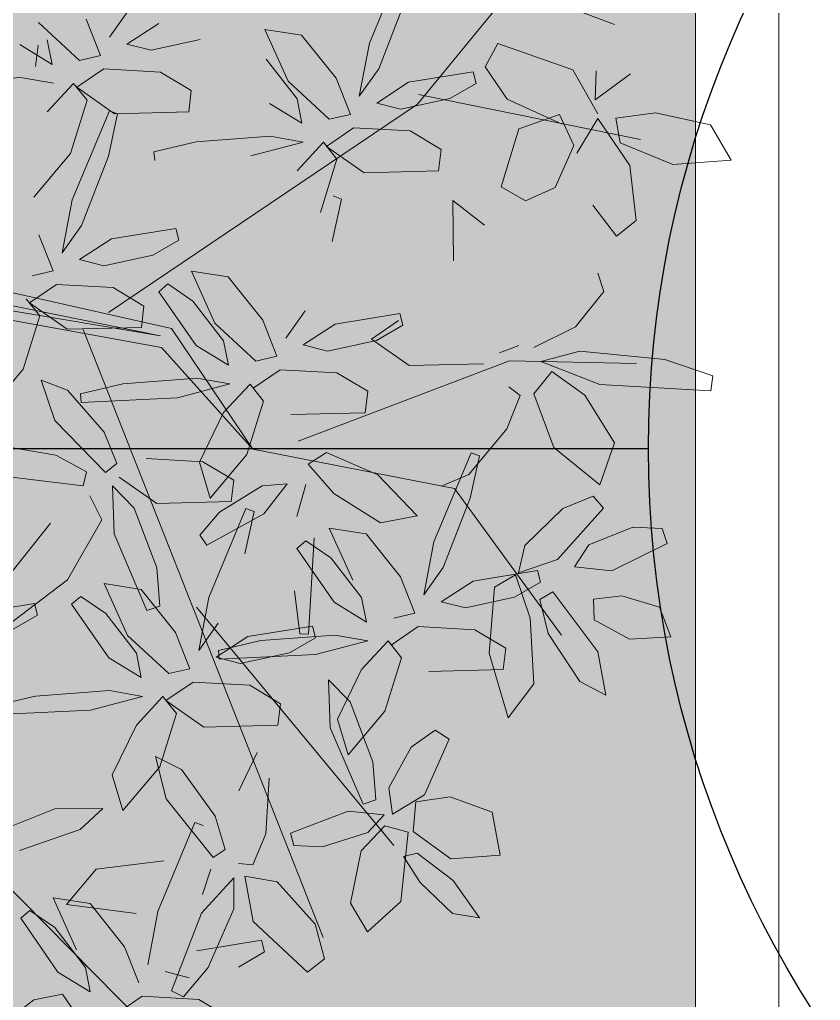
# Model space of a CAD drawing. Header units: metres. Extents: x 349703 to 349913, y 9282546 to 9282694.
# Drawn here: x 349746.955 to 349747.916, y 9282652.653 to 9282653.829 of the extents above; entities that cross this region are included whole.
import ezdxf

# ---------------------------------------------------------------- set-up
doc = ezdxf.new("R2010")
doc.units = ezdxf.units.M
doc.header["$LTSCALE"] = 0.25
for name, color, linetype, lineweight in [('AREA-VERDE', 3, 'CONTINUOUS', 9), ('ARQ-FONDO', 253, 'CONTINUOUS', 9), ('LLORAD-TEXTO', 1, 'CONTINUOUS', 25)]:
    doc.layers.add(name, color=color, linetype=linetype, lineweight=lineweight)

# ---------------------------------------------------------------- blocks, each defined once
blk = doc.blocks.new('548')
at = {"layer": 'AREA-VERDE', "lineweight": 0, "true_color": 0xc4e4b2, "transparency": 33554687}
h = blk.add_hatch(color=3, dxfattribs=at)
h.dxf.hatch_style = 1
h.paths.add_polyline_path([(349595.4206, 9282651.4426), (349597.5555, 9282651.4426), (349597.5555, 9282655.2125), (349595.4206, 9282655.2125)])
at = {"layer": 'ARQ-FONDO'}
for points in [[(349595.3206, 9282666.4931), (349597.6555, 9282666.4931), (349597.6555, 9282651.3426), (349595.3206, 9282651.3426)], [(349595.4206, 9282655.2125), (349597.5555, 9282655.2125), (349597.5555, 9282651.4426), (349595.4206, 9282651.4426)]]:
    blk.add_lwpolyline(points, close=True, dxfattribs=at)
blk = doc.blocks.new('ASOIWHWUR')
at = {"layer": 'ARQ-FONDO'}
blk.add_lwpolyline([(349460.5292, 9282674.7985), (349464.9564, 9282674.7985), (349464.9564, 9282667.9338), (349467.3168, 9282667.9338), (349467.3168, 9282663.9038), (349464.9564, 9282663.9038), (349464.9564, 9282648.7534), (349467.3168, 9282648.7534), (349467.3168, 9282644.6934), (349464.9564, 9282644.6934), (349464.9564, 9282638.5531), (349460.5292, 9282638.5531), (349460.5292, 9282644.6934), (349458.2689, 9282644.6934), (349458.2689, 9282648.7534), (349460.5293, 9282648.7534), (349460.5293, 9282663.9038), (349458.1689, 9282663.9038), (349458.1689, 9282667.9338), (349460.5292, 9282667.9338), (349460.5292, 9282674.7985)], dxfattribs=at)
blk = doc.blocks.new('ARR2')
at = {"layer": 'ARQ-FONDO', "lineweight": 5}
for p, q in [((2741.7422, 1214.9411), (2742.4277, 1214.6823)), ((2742.0863, 1214.5442), (2742.3668, 1214.8866)), ((2742.0026, 1214.6501), (2742.0671, 1214.8044)), ((2742.0654, 1214.7255), (2742.0188, 1214.6054)), ((2741.5855, 1214.7076), (2741.552, 1214.6603)), ((2741.4999, 1214.6202), (2741.4287, 1214.686)), ((2741.5116, 1214.6913), (2741.5364, 1214.6287)), ((2741.5822, 1214.6484), (2741.6374, 1214.6843)), ((2741.8213, 1214.6739), (2741.8852, 1214.6641)), ((2741.862, 1214.5838), (2741.8213, 1214.6739)), ((2741.8852, 1214.6641), (2741.9449, 1214.5891)), ((2741.4523, 1214.6132), (2741.3962, 1214.6476)), ((2741.4237, 1214.6095), (2741.4282, 1214.6467)), ((2741.444, 1214.6556), (2741.4523, 1214.6132)), ((2741.6241, 1214.6378), (2741.5822, 1214.6484)), ((2741.7092, 1214.6562), (2741.6241, 1214.6378)), ((2741.9852, 1214.558), (2742.0026, 1214.6501)), ((2742.2254, 1214.6493), (2742.2034, 1214.6091)), ((2742.3553, 1214.6039), (2742.2254, 1214.6493)), ((2741.5364, 1214.6287), (2741.4999, 1214.6202)), ((2741.8239, 1214.6223), (2741.8772, 1214.5534)), ((2741.5421, 1214.6055), (2741.4952, 1214.5734)), ((2741.6404, 1214.5999), (2741.5421, 1214.6055)), ((2741.6938, 1214.568), (2741.6404, 1214.5999)), ((2742.0188, 1214.6054), (2741.9852, 1214.558)), ((2742.0707, 1214.5821), (2742.1825, 1214.6004)), ((2742.1825, 1214.6004), (2742.1877, 1214.5802)), ((2742.2034, 1214.6091), (2742.2417, 1214.5529)), ((2742.3991, 1214.5276), (2742.3553, 1214.6039)), ((2742.3961, 1214.6022), (2742.3945, 1214.5515)), ((2742.3945, 1214.5515), (2742.4557, 1214.597)), ((2741.269, 1214.5811), (2741.3974, 1214.5907)), ((2741.3974, 1214.5907), (2741.4546, 1214.5808)), ((2741.444, 1214.531), (2741.4898, 1214.5803)), ((2741.4898, 1214.5803), (2741.5132, 1214.551)), ((2741.9332, 1214.518), (2741.862, 1214.5838)), ((2741.9449, 1214.5891), (2741.9697, 1214.5265)), ((2742.0155, 1214.5462), (2742.0707, 1214.5821)), ((2742.1877, 1214.5802), (2742.1424, 1214.554)), ((2741.4952, 1214.5734), (2741.5606, 1214.5276)), ((2741.6893, 1214.5307), (2741.6938, 1214.568)), ((2742.088, 1214.5607), (2742.4728, 1214.4827)), ((2741.5132, 1214.551), (2741.4844, 1214.4585)), ((2741.5502, 1214.183), (2742.0863, 1214.5442)), ((2741.8856, 1214.511), (2741.8295, 1214.5454)), ((2741.8772, 1214.5534), (2741.8856, 1214.511)), ((2742.0573, 1214.5355), (2742.0155, 1214.5462)), ((2742.1424, 1214.554), (2742.0573, 1214.5355)), ((2742.2417, 1214.5529), (2742.3371, 1214.5093)), ((2741.4872, 1214.3786), (2741.5517, 1214.5329)), ((2741.566, 1214.5277), (2741.55, 1214.454)), ((2741.5517, 1214.5329), (2741.566, 1214.5277)), ((2741.5606, 1214.5276), (2741.6893, 1214.5307)), ((2741.9697, 1214.5265), (2741.9332, 1214.518)), ((2742.3322, 1214.5263), (2742.2618, 1214.5016)), ((2742.3572, 1214.4723), (2742.3322, 1214.5263)), ((2742.4991, 1214.5291), (2742.4303, 1214.5202)), ((2742.5941, 1214.5084), (2742.4991, 1214.5291)), ((2742.3988, 1214.5195), (2742.3627, 1214.4594)), ((2742.4542, 1214.4377), (2742.3988, 1214.5195)), ((2742.4303, 1214.5202), (2742.4377, 1214.4774)), ((2742.6301, 1214.4471), (2742.5941, 1214.5084)), ((2741.9754, 1214.5032), (2741.9284, 1214.4711)), ((2742.0736, 1214.4977), (2741.9754, 1214.5032)), ((2742.1271, 1214.4658), (2742.0736, 1214.4977)), ((2742.2618, 1214.5016), (2742.2315, 1214.4009)), ((2741.6288, 1214.4617), (2741.7022, 1214.4789)), ((2741.7022, 1214.4789), (2741.8307, 1214.4885)), ((2741.8879, 1214.4786), (2741.7973, 1214.4547)), ((2741.8307, 1214.4885), (2741.8879, 1214.4786)), ((2741.8772, 1214.4288), (2741.9231, 1214.4781)), ((2741.9231, 1214.4781), (2741.9465, 1214.4488)), ((2742.4377, 1214.4774), (2742.529, 1214.4396)), ((2741.4844, 1214.4585), (2741.4206, 1214.383)), ((2741.6303, 1214.4465), (2741.6288, 1214.4617)), ((2741.9284, 1214.4711), (2741.9939, 1214.4254)), ((2742.1226, 1214.4285), (2742.1271, 1214.4658)), ((2742.3248, 1214.3999), (2742.3572, 1214.4723)), ((2741.55, 1214.454), (2741.5034, 1214.3339)), ((2741.9465, 1214.4488), (2741.9177, 1214.3562)), ((2742.529, 1214.4396), (2742.6301, 1214.4471)), ((2741.9939, 1214.4254), (2742.1226, 1214.4285)), ((2742.4652, 1214.3423), (2742.4542, 1214.4377)), ((2742.2315, 1214.4009), (2742.2736, 1214.3766)), ((2742.2736, 1214.3766), (2742.3248, 1214.3999)), ((2741.4698, 1214.2865), (2741.4872, 1214.3786)), ((2741.9541, 1214.3798), (2741.9381, 1214.3062)), ((2741.9397, 1214.3851), (2741.9541, 1214.3798)), ((2742.1474, 1214.3773), (2742.1484, 1214.2727)), ((2742.2023, 1214.3344), (2742.1474, 1214.3773)), ((2742.3904, 1214.3691), (2742.4313, 1214.3153)), ((2742.4313, 1214.3153), (2742.4652, 1214.3423)), ((2741.5034, 1214.3339), (2741.4698, 1214.2865)), ((2741.5552, 1214.3106), (2741.6671, 1214.3289)), ((2741.6671, 1214.3289), (2741.6723, 1214.3087)), ((2741.4295, 1214.3176), (2741.4543, 1214.255)), ((2741.5001, 1214.2747), (2741.5552, 1214.3106)), ((2741.6723, 1214.3087), (2741.627, 1214.2825)), ((2741.0145, 1214.2999), (2741.6594, 1214.1552)), ((2740.9784, 1214.277), (2741.6403, 1214.1425)), ((2741.5419, 1214.264), (2741.5001, 1214.2747)), ((2741.627, 1214.2825), (2741.5419, 1214.264)), ((2741.6403, 1214.1425), (2740.9849, 1214.2535)), ((2741.4543, 1214.255), (2741.4177, 1214.2465)), ((2741.6939, 1214.2545), (2741.7579, 1214.2447)), ((2741.7346, 1214.1645), (2741.6939, 1214.2545)), ((2740.9909, 1214.2402), (2741.6422, 1214.1223)), ((2741.7579, 1214.2447), (2741.8176, 1214.1698)), ((2742.3988, 1214.2512), (2742.4094, 1214.2196)), ((2741.4599, 1214.2317), (2741.413, 1214.1996)), ((2741.5582, 1214.2261), (2741.4599, 1214.2317)), ((2741.6117, 1214.1942), (2741.5582, 1214.2261)), ((2741.6375, 1214.2191), (2741.6534, 1214.2325)), ((2741.7021, 1214.126), (2741.6375, 1214.2191)), ((2741.6534, 1214.2325), (2741.6966, 1214.2029)), ((2742.4094, 1214.2196), (2742.3603, 1214.1579)), ((2741.4077, 1214.2066), (2741.4311, 1214.1773)), ((2741.6966, 1214.2029), (2741.7499, 1214.134)), ((2741.413, 1214.1996), (2741.4785, 1214.1539)), ((2741.6072, 1214.157), (2741.6117, 1214.1942)), ((2741.8915, 1214.1861), (2741.8579, 1214.1387)), ((2741.4311, 1214.1773), (2741.4023, 1214.0847)), ((2741.8176, 1214.1698), (2741.8423, 1214.1071)), ((2741.9433, 1214.1627), (2742.0552, 1214.1811)), ((2742.0531, 1214.1691), (2742.0062, 1214.137)), ((2742.0552, 1214.1811), (2742.0604, 1214.1609)), ((2741.4785, 1214.1539), (2741.6072, 1214.157)), ((2741.5062, 1214.1534), (2741.9224, 1213.0996)), ((2741.6594, 1214.1552), (2741.8003, 1213.9461)), ((2741.8058, 1214.0986), (2741.7346, 1214.1645)), ((2741.8881, 1214.1269), (2741.9433, 1214.1627)), ((2742.0604, 1214.1609), (2742.0151, 1214.1346)), ((2742.3603, 1214.1579), (2742.2877, 1214.1225)), ((2741.7499, 1214.134), (2741.7583, 1214.0916)), ((2742.0151, 1214.1346), (2741.93, 1214.1162)), ((2742.0062, 1214.137), (2742.0717, 1214.0912)), ((2741.6422, 1214.1223), (2741.8003, 1213.9461)), ((2741.7583, 1214.0916), (2741.7021, 1214.126)), ((2741.93, 1214.1162), (2741.8881, 1214.1269)), ((2742.2281, 1214.113), (2742.2618, 1214.1258)), ((2741.8423, 1214.1071), (2741.8058, 1214.0986)), ((2741.8793, 1213.96), (2742.2455, 1214.0994)), ((2742.2455, 1214.0994), (2742.4659, 1214.0946)), ((2742.3676, 1214.116), (2742.3003, 1214.0979)), ((2742.5152, 1214.1017), (2742.3676, 1214.116)), ((2742.5982, 1214.0733), (2742.5152, 1214.1017)), ((2741.4023, 1214.0847), (2741.3385, 1214.0092)), ((2741.848, 1214.0839), (2741.8011, 1214.0518)), ((2741.9463, 1214.0783), (2741.848, 1214.0839)), ((2742.0717, 1214.0912), (2742.2004, 1214.0943)), ((2742.3003, 1214.0979), (2742.4025, 1214.0584)), ((2741.4336, 1214.0656), (2741.4573, 1213.9959)), ((2741.4793, 1214.0484), (2741.4336, 1214.0656)), ((2741.5749, 1214.0596), (2741.7034, 1214.0691)), ((2741.7034, 1214.0691), (2741.7606, 1214.0592)), ((2741.9998, 1214.0464), (2741.9463, 1214.0783)), ((2742.319, 1214.0806), (2742.288, 1214.042)), ((2742.3766, 1214.0395), (2742.319, 1214.0806)), ((2742.5948, 1214.0471), (2742.5982, 1214.0733)), ((2741.5429, 1213.9756), (2741.4793, 1214.0484)), ((2741.5015, 1214.0423), (2741.5749, 1214.0596)), ((2741.7606, 1214.0592), (2741.67, 1214.0353)), ((2741.7499, 1214.0095), (2741.7958, 1214.0588)), ((2741.7958, 1214.0588), (2741.8191, 1214.0294)), ((2742.2444, 1214.0542), (2742.2642, 1214.0389)), ((2742.4025, 1214.0584), (2742.5948, 1214.0471)), ((2741.503, 1214.0271), (2741.5015, 1214.0423)), ((2741.67, 1214.0353), (2741.503, 1214.0271)), ((2741.9953, 1214.0092), (2741.9998, 1214.0464)), ((2742.2642, 1214.0389), (2742.2411, 1213.9814)), ((2742.288, 1214.042), (2742.3223, 1213.9488)), ((2742.428, 1213.957), (2742.3766, 1214.0395)), ((2741.8191, 1214.0294), (2741.7904, 1213.9369)), ((2741.7079, 1213.9233), (2741.7499, 1214.0095)), ((2741.8666, 1214.006), (2741.9953, 1214.0092)), ((2741.4573, 1213.9959), (2741.5452, 1213.9058)), ((2742.2411, 1213.9814), (2742.1749, 1213.9023)), ((2741.5648, 1213.9214), (2741.5429, 1213.9756)), ((2741.4588, 1213.9356), (2741.3603, 1213.9527)), ((2742.3223, 1213.9488), (2742.4021, 1213.884)), ((2742.4021, 1213.884), (2742.428, 1213.957)), ((2741.5118, 1213.9069), (2741.4588, 1213.9356)), ((2741.7138, 1213.9242), (2741.6155, 1213.9298)), ((2741.7904, 1213.9369), (2741.7265, 1213.8614)), ((2741.8003, 1213.9461), (2742.1503, 1213.8779)), ((2741.8967, 1213.9201), (2741.9283, 1213.9402)), ((2741.9283, 1213.9402), (2742.0173, 1213.9018)), ((2742.1146, 1213.7855), (2742.179, 1213.9399)), ((2742.1934, 1213.9346), (2742.1774, 1213.861)), ((2742.179, 1213.9399), (2742.1934, 1213.9346)), ((2741.5452, 1213.9058), (2741.5648, 1213.9214)), ((2741.7265, 1213.8614), (2741.7079, 1213.9233)), ((2741.7673, 1213.8923), (2741.7138, 1213.9242)), ((2741.9409, 1213.8692), (2741.8967, 1213.9201)), ((2741.3773, 1213.8979), (2741.5065, 1213.8825)), ((2741.5065, 1213.8825), (2741.5118, 1213.9069)), ((2741.5686, 1213.8977), (2741.634, 1213.8519)), ((2742.0173, 1213.9018), (2742.0857, 1213.8304)), ((2742.1749, 1213.9023), (2742.1278, 1213.8821)), ((2741.557, 1213.8823), (2741.56, 1213.7993)), ((2741.5947, 1213.8441), (2741.557, 1213.8823)), ((2741.7429, 1213.8367), (2741.817, 1213.8824)), ((2741.7628, 1213.8551), (2741.7673, 1213.8923)), ((2741.817, 1213.8824), (2741.86, 1213.8862)), ((2741.86, 1213.8862), (2741.8199, 1213.834)), ((2741.8766, 1213.8293), (2741.8925, 1213.8851)), ((2741.5181, 1213.8651), (2741.5386, 1213.8235)), ((2742.0221, 1213.8184), (2741.9409, 1213.8692)), ((2742.1503, 1213.8779), (2742.336, 1213.6237)), ((2742.3906, 1213.8645), (2742.3383, 1213.8433)), ((2742.4089, 1213.8437), (2742.3906, 1213.8645)), ((2741.634, 1213.8519), (2741.7628, 1213.8551)), ((2742.1774, 1213.861), (2742.1308, 1213.7408)), ((2741.6338, 1213.7401), (2741.5947, 1213.8441)), ((2741.7089, 1213.7968), (2741.7429, 1213.8367)), ((2741.8199, 1213.834), (2741.7205, 1213.7795)), ((2741.7241, 1213.6891), (2741.7885, 1213.8435)), ((2741.8029, 1213.8382), (2741.7869, 1213.7646)), ((2741.7885, 1213.8435), (2741.8029, 1213.8382)), ((2742.0857, 1213.8304), (2742.0221, 1213.8184)), ((2742.3383, 1213.8433), (2742.2725, 1213.7791)), ((2742.3288, 1213.7546), (2742.4089, 1213.8437)), ((2741.3763, 1213.7255), (2741.4497, 1213.818)), ((2741.5386, 1213.8235), (2741.4794, 1213.7197)), ((2742.4594, 1213.8111), (2742.3832, 1213.7802)), ((2742.5104, 1213.8088), (2742.4594, 1213.8111)), ((2741.56, 1213.7993), (2741.6169, 1213.6665)), ((2741.7205, 1213.7795), (2741.7089, 1213.7968)), ((2741.9332, 1213.8093), (2741.9972, 1213.7995)), ((2741.9739, 1213.7192), (2741.9332, 1213.8093)), ((2741.9972, 1213.7995), (2742.0569, 1213.7245)), ((2742.5194, 1213.7825), (2742.5104, 1213.8088)), ((2741.8768, 1213.7739), (2741.8927, 1213.7873)), ((2741.8927, 1213.7873), (2741.9359, 1213.7577)), ((2741.9067, 1213.7925), (2741.8973, 1213.6255)), ((2742.0972, 1213.6935), (2742.1146, 1213.7855)), ((2742.2725, 1213.7791), (2742.261, 1213.7318)), ((2742.3832, 1213.7802), (2742.3584, 1213.7424)), ((2742.4231, 1213.7351), (2742.5194, 1213.7825)), ((2741.9414, 1213.6808), (2741.8768, 1213.7739)), ((2741.9359, 1213.7577), (2741.9892, 1213.6888)), ((2742.261, 1213.7318), (2742.3288, 1213.7546)), ((2742.3584, 1213.7424), (2742.4231, 1213.7351)), ((2741.6393, 1213.674), (2741.6338, 1213.7401)), ((2742.1308, 1213.7408), (2742.0972, 1213.6935)), ((2742.1826, 1213.7175), (2742.2945, 1213.7358)), ((2742.2558, 1213.7282), (2742.2199, 1213.707)), ((2742.2816, 1213.653), (2742.2558, 1213.7282)), ((2742.2945, 1213.7358), (2742.2997, 1213.7157)), ((2741.4794, 1213.7197), (2741.3824, 1213.6459)), ((2741.5427, 1213.713), (2741.6067, 1213.7031)), ((2741.5834, 1213.6229), (2741.5427, 1213.713)), ((2742.0569, 1213.7245), (2742.0816, 1213.6619)), ((2742.1274, 1213.6816), (2742.1826, 1213.7175)), ((2742.2997, 1213.7157), (2742.2544, 1213.6894)), ((2741.6067, 1213.7031), (2741.6664, 1213.6282)), ((2741.882, 1213.6257), (2741.8726, 1213.7005)), ((2742.2199, 1213.707), (2742.2103, 1213.5924)), ((2742.3208, 1213.6989), (2742.2982, 1213.6853)), ((2742.3986, 1213.5945), (2742.3208, 1213.6989)), ((2742.4407, 1213.6918), (2742.3913, 1213.6861)), ((2742.5059, 1213.6724), (2742.4407, 1213.6918)), ((2741.3103, 1213.6603), (2741.4221, 1213.6786)), ((2741.4221, 1213.6786), (2741.4273, 1213.6584)), ((2741.4862, 1213.6775), (2741.5022, 1213.6909)), ((2741.5509, 1213.5844), (2741.4862, 1213.6775)), ((2741.5022, 1213.6909), (2741.5454, 1213.6613)), ((2741.7067, 1213.5971), (2741.7241, 1213.6891)), ((2741.9976, 1213.6464), (2741.9414, 1213.6808)), ((2741.9892, 1213.6888), (2741.9976, 1213.6464)), ((2742.1693, 1213.671), (2742.1274, 1213.6816)), ((2742.2544, 1213.6894), (2742.1693, 1213.671)), ((2742.2982, 1213.6853), (2742.3127, 1213.6266)), ((2742.3913, 1213.6861), (2742.3926, 1213.6504)), ((2741.4273, 1213.6584), (2741.382, 1213.6322)), ((2741.5454, 1213.6613), (2741.5987, 1213.5924)), ((2741.6169, 1213.6665), (2741.6393, 1213.674)), ((2741.7026, 1213.6723), (2742.0451, 1213.2589)), ((2742.0816, 1213.6619), (2742.0451, 1213.6534)), ((2742.5257, 1213.6207), (2742.5059, 1213.6724)), ((2741.7402, 1213.6445), (2741.7067, 1213.5971)), ((2742.2881, 1213.5393), (2742.2816, 1213.653)), ((2742.3926, 1213.6504), (2742.4536, 1213.6169)), ((2740.9374, 1213.632), (2741.6198, 1212.9417)), ((2741.6664, 1213.6282), (2741.6911, 1213.5655)), ((2741.7921, 1213.6211), (2741.904, 1213.6395)), ((2741.8142, 1213.6143), (2741.9427, 1213.6239)), ((2741.8973, 1213.6255), (2741.882, 1213.6257)), ((2741.904, 1213.6395), (2741.9092, 1213.6193)), ((2741.9427, 1213.6239), (2741.9999, 1213.614)), ((2742.0873, 1213.6387), (2742.0404, 1213.6066)), ((2742.1856, 1213.6331), (2742.0873, 1213.6387)), ((2742.2391, 1213.6012), (2742.1856, 1213.6331)), ((2742.3127, 1213.6266), (2742.3679, 1213.5432)), ((2741.6546, 1213.5571), (2741.5834, 1213.6229)), ((2741.7369, 1213.5853), (2741.7921, 1213.6211)), ((2741.7408, 1213.5971), (2741.8142, 1213.6143)), ((2741.9092, 1213.6193), (2741.8639, 1213.593)), ((2741.9999, 1213.614), (2741.9093, 1213.5901)), ((2741.9892, 1213.5642), (2742.0351, 1213.6136)), ((2742.0351, 1213.6136), (2742.0584, 1213.5842)), ((2742.4536, 1213.6169), (2742.5257, 1213.6207)), ((2741.5987, 1213.5924), (2741.607, 1213.55)), ((2741.7423, 1213.5819), (2741.7408, 1213.5971)), ((2741.9093, 1213.5901), (2741.7423, 1213.5819)), ((2741.8639, 1213.593), (2741.7788, 1213.5746)), ((2742.2103, 1213.5924), (2742.2433, 1213.4802)), ((2742.2346, 1213.5639), (2742.2391, 1213.6012)), ((2742.4128, 1213.5195), (2742.3986, 1213.5945)), ((2741.607, 1213.55), (2741.5509, 1213.5844)), ((2741.7788, 1213.5746), (2741.7369, 1213.5853)), ((2742.0584, 1213.5842), (2742.0297, 1213.4917)), ((2741.6911, 1213.5655), (2741.6546, 1213.5571)), ((2741.9472, 1213.4781), (2741.9892, 1213.5642)), ((2742.1058, 1213.5608), (2742.2346, 1213.5639)), ((2741.6968, 1213.5423), (2741.6499, 1213.5102)), ((2741.7951, 1213.5367), (2741.6968, 1213.5423)), ((2741.9318, 1213.5462), (2741.9348, 1213.4632)), ((2741.9696, 1213.508), (2741.9318, 1213.5462)), ((2742.2433, 1213.4802), (2742.2881, 1213.5393)), ((2742.3679, 1213.5432), (2742.4128, 1213.5195)), ((2741.4237, 1213.518), (2741.5522, 1213.5276)), ((2741.5522, 1213.5276), (2741.6094, 1213.5176)), ((2741.8486, 1213.5048), (2741.7951, 1213.5367)), ((2741.3503, 1213.5007), (2741.4237, 1213.518)), ((2741.6094, 1213.5176), (2741.5188, 1213.4937)), ((2741.5987, 1213.4679), (2741.6446, 1213.5172)), ((2741.6446, 1213.5172), (2741.6679, 1213.4879)), ((2741.6499, 1213.5102), (2741.7153, 1213.4644)), ((2741.844, 1213.4676), (2741.8486, 1213.5048)), ((2742.0086, 1213.404), (2741.9696, 1213.508)), ((2741.5188, 1213.4937), (2741.3517, 1213.4855)), ((2741.6679, 1213.4879), (2741.6391, 1213.3953)), ((2742.0297, 1213.4917), (2741.9658, 1213.4162)), ((2741.9658, 1213.4162), (2741.9472, 1213.4781)), ((2741.5567, 1213.3817), (2741.5987, 1213.4679)), ((2741.7153, 1213.4644), (2741.844, 1213.4676)), ((2741.9348, 1213.4632), (2741.9917, 1213.3304)), ((2742.1166, 1213.4588), (2742.0752, 1213.4296)), ((2742.1413, 1213.4433), (2742.1166, 1213.4588)), ((2742.0982, 1213.3471), (2742.1413, 1213.4433)), ((2741.8081, 1213.4202), (2741.7762, 1213.3538)), ((2742.0752, 1213.4296), (2742.0366, 1213.3588)), ((2741.632, 1213.4135), (2741.6504, 1213.3399)), ((2741.6767, 1213.3909), (2741.632, 1213.4135)), ((2742.0141, 1213.3379), (2742.0086, 1213.404)), ((2741.6391, 1213.3953), (2741.5753, 1213.3198)), ((2741.735, 1213.3098), (2741.6767, 1213.3909)), ((2741.5753, 1213.3198), (2741.5567, 1213.3817)), ((2741.823, 1213.2793), (2741.8287, 1213.3759)), ((2742.0366, 1213.3588), (2742.0428, 1213.3136)), ((2741.6504, 1213.3399), (2741.7318, 1213.2384)), ((2741.9917, 1213.3304), (2742.0141, 1213.3379)), ((2742.0428, 1213.3136), (2742.0982, 1213.3471)), ((2742.0835, 1213.3346), (2742.0784, 1213.2833)), ((2742.1426, 1213.3436), (2742.0835, 1213.3346)), ((2742.2155, 1213.3166), (2742.1426, 1213.3436)), ((2741.4573, 1213.3225), (2741.3229, 1213.2693)), ((2741.5403, 1213.3232), (2741.4573, 1213.3225)), ((2741.501, 1213.2866), (2741.5403, 1213.3232)), ((2741.9658, 1213.3187), (2741.8656, 1213.2806)), ((2742.0284, 1213.3123), (2741.9658, 1213.3187)), ((2741.7527, 1213.2522), (2741.735, 1213.3098)), ((2741.9997, 1213.2816), (2742.0284, 1213.3123)), ((2742.2292, 1213.2425), (2742.2155, 1213.3166)), ((2741.396, 1213.2504), (2741.501, 1213.2866)), ((2741.6357, 1213.1444), (2741.7001, 1213.2988)), ((2741.7001, 1213.2988), (2741.7145, 1213.2935)), ((2742.0296, 1213.2933), (2741.9882, 1213.2496)), ((2742.0698, 1213.282), (2742.0296, 1213.2933)), ((2742.0784, 1213.2833), (2742.1438, 1213.2359)), ((2741.8006, 1213.2254), (2741.823, 1213.2793)), ((2741.8656, 1213.2806), (2741.8714, 1213.2591)), ((2741.9212, 1213.2569), (2741.9997, 1213.2816)), ((2742.0575, 1213.1617), (2742.0698, 1213.282)), ((2741.7318, 1213.2384), (2741.7527, 1213.2522)), ((2741.8714, 1213.2591), (2741.9212, 1213.2569)), ((2741.9882, 1213.2496), (2741.9701, 1213.1593)), ((2741.5289, 1213.2177), (2741.6461, 1213.2322)), ((2742.0617, 1213.2399), (2742.0856, 1213.246)), ((2742.0909, 1213.1949), (2742.0617, 1213.2399)), ((2742.0856, 1213.246), (2742.148, 1213.1986)), ((2742.1438, 1213.2359), (2742.2292, 1213.2425)), ((2741.4775, 1213.1566), (2741.5289, 1213.2177)), ((2741.7279, 1213.2179), (2741.7133, 1213.1739)), ((2741.7757, 1213.2279), (2741.8006, 1213.2254)), ((2741.7677, 1213.2029), (2741.7117, 1213.1416)), ((2741.7678, 1213.1492), (2741.7677, 1213.2029)), ((2741.7868, 1213.2057), (2741.8014, 1213.1273)), ((2741.8427, 1213.1958), (2741.7868, 1213.2057)), ((2742.148, 1213.1986), (2742.1936, 1213.1338)), ((2741.9089, 1213.1229), (2741.8427, 1213.1958)), ((2742.1469, 1213.141), (2742.0909, 1213.1949)), ((2741.4543, 1213.1682), (2741.5183, 1213.1584)), ((2741.495, 1213.0781), (2741.4543, 1213.1682)), ((2741.5984, 1213.1413), (2741.4775, 1213.1566)), ((2741.5183, 1213.1584), (2741.578, 1213.0834)), ((2741.7228, 1213.0476), (2741.7678, 1213.1492)), ((2741.9701, 1213.1593), (2741.9995, 1213.1096)), ((2741.9995, 1213.1096), (2742.0575, 1213.1617)), ((2741.3979, 1213.1328), (2741.4138, 1213.1462)), ((2741.4625, 1213.0397), (2741.3979, 1213.1328)), ((2741.4138, 1213.1462), (2741.457, 1213.1166)), ((2741.6183, 1213.0524), (2741.6357, 1213.1444)), ((2741.7117, 1213.1416), (2741.6592, 1213.007)), ((2742.1936, 1213.1338), (2742.1469, 1213.141)), ((2741.457, 1213.1166), (2741.5103, 1213.0477)), ((2741.8014, 1213.1273), (2741.8954, 1213.0393)), ((2741.9247, 1213.0627), (2741.9089, 1213.1229)), ((2741.578, 1213.0834), (2741.6027, 1213.0208)), ((2741.7037, 1213.0764), (2741.8156, 1213.0947)), ((2741.8156, 1213.0947), (2741.8208, 1213.0745)), ((2741.8208, 1213.0745), (2741.7755, 1213.0483)), ((2741.8954, 1213.0393), (2741.9247, 1213.0627)), ((2741.5103, 1213.0477), (2741.5187, 1213.0053)), ((2741.6804, 1212.9966), (2741.7228, 1213.0476)), ((2741.5187, 1213.0053), (2741.4625, 1213.0397)), ((2741.6904, 1213.0298), (2741.6486, 1213.0405)), ((2741.4703, 1213.0015), (2741.4206, 1212.9917)), ((2741.4866, 1212.9773), (2741.4703, 1213.0015)), ((2741.6084, 1212.9976), (2741.5615, 1212.9655)), ((2741.7067, 1212.992), (2741.6084, 1212.9976)), ((2741.6592, 1213.007), (2741.6804, 1212.9966)), ((2741.4206, 1212.9917), (2741.3566, 1212.9426)), ((2741.7602, 1212.9601), (2741.7067, 1212.992))]:
    blk.add_line(p, q, dxfattribs=at)

msp = doc.modelspace()

# ---------------------------------------------------------------- linework, layer by layer
at = {"layer": 'LLORAD-TEXTO'}
msp.add_line((349746.46, 9282653.315), (349747.71, 9282653.315), dxfattribs=at)
msp.add_circle((349748.96, 9282653.315), 1.25, dxfattribs=at)

# ---------------------------------------------------------------- block references
at = {"layer": 'ARQ-FONDO'}
for name, p in [('ASOIWHWUR', (287.337, 2.5893)), ('548', (150.2108, 0))]:
    msp.add_blockref(name, p, dxfattribs=at)
at = {"layer": 'ARQ-FONDO', "xscale": 0.6917913537138002, "yscale": 0.6917913537138002, "zscale": 0.6917913537138002}
msp.add_blockref('ARR2', (347850.4814, 9281813.5168), dxfattribs=at)

doc.saveas('drawing.dxf')
